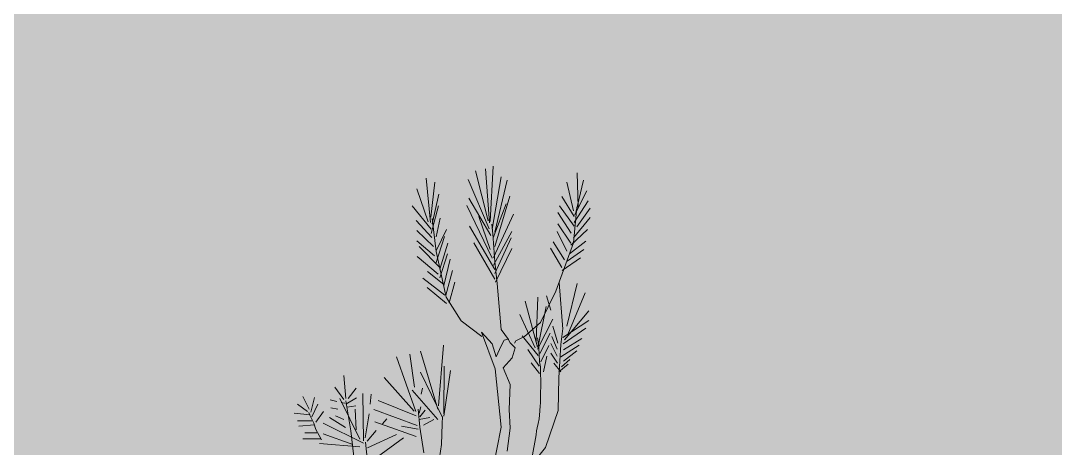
# Model space of a CAD drawing. Header units: millimetres. Extents: x 3779 to 7711, y 1445 to 3132.
# Drawn here: x 3967.934 to 3968.723, y 1452.307 to 1452.633 of the extents above; entities that cross this region are included whole.
import ezdxf

# ---------------------------------------------------------------- set-up
doc = ezdxf.new("R2010")
doc.units = ezdxf.units.MM
doc.layers.add('TEXTURAS', color=35, linetype='Continuous', lineweight=5)
doc.layers.add('VEJETACION', color=3, linetype='Continuous', lineweight=9)

# ---------------------------------------------------------------- blocks, each defined once
blk = doc.blocks.new('5')
for p, q in [((0.0806, 1.2394), (0.0605, 1.3188)), ((0.0827, 1.2363), (0.0763, 1.3219)), ((0.0835, 1.2386), (0.0885, 1.3265)), ((0.2234, 1.261), (0.2219, 1.3157)), ((-0.0112, 1.2371), (-0.0177, 1.3072)), ((-0.0105, 1.2455), (-0.0041, 1.3011)), ((0.082, 1.227), (0.049, 1.3049)), ((0.0871, 1.2263), (0.1014, 1.3095)), ((0.0914, 1.2216), (0.1107, 1.3041)), ((0.2162, 1.2556), (0.2054, 1.3011)), ((0.2198, 1.2525), (0.232, 1.3041)), ((-0.0148, 1.2378), (-0.0328, 1.2903)), ((-0.0084, 1.2347), (0.0024, 1.2818)), ((0.2176, 1.2486), (0.237, 1.2872)), ((0.0849, 1.2162), (0.0497, 1.2756)), ((0.0885, 1.2124), (0.1093, 1.2664)), ((0.0914, 1.1985), (0.115, 1.2787)), ((0.2169, 1.2463), (0.1975, 1.2779)), ((0.2169, 1.2371), (0.2391, 1.271)), ((-0.0098, 1.2263), (-0.0399, 1.2633)), ((-0.0098, 1.2193), (0.0017, 1.2633)), ((0.0871, 1.18), (0.0469, 1.264)), ((0.0892, 1.1815), (0.1208, 1.2502)), ((0.2126, 1.2201), (0.1911, 1.2525)), ((0.2169, 1.2309), (0.1939, 1.2633)), ((0.2162, 1.2047), (0.2212, 1.261)), ((0.2212, 1.2301), (0.2427, 1.2594)), ((-0.0091, 1.2132), (-0.0335, 1.2401)), ((-0.0019, 1.1908), (-0.0084, 1.2432)), ((-0.0019, 1.2139), (0.0046, 1.244)), ((0.0835, 1.1939), (0.0655, 1.2463)), ((0.0878, 1.2186), (0.0863, 1.234)), ((0.2119, 1.2039), (0.1911, 1.2347)), ((0.2162, 1.2124), (0.2427, 1.2448)), ((-0.0062, 1.1985), (-0.0328, 1.224)), ((-0.0012, 1.1931), (0.0146, 1.2255)), ((0.0914, 1.1623), (0.0512, 1.2309)), ((0.0914, 1.1746), (0.0878, 1.2186)), ((0.0892, 1.1692), (0.1179, 1.2224)), ((0.2054, 1.1916), (0.1903, 1.2224)), ((0.2119, 1.2008), (0.2384, 1.2255)), ((-0.0048, 1.1839), (-0.0328, 1.2078)), ((-0.0026, 1.1715), (0.011, 1.2147)), ((0.0038, 1.163), (0.0167, 1.2039)), ((0.0914, 1.1468), (0.0576, 1.2047)), ((0.0914, 1.1561), (0.1172, 1.2124)), ((0.2018, 1.1777), (0.1839, 1.2062)), ((0.1882, 1.1276), (0.2162, 1.2047)), ((0.2097, 1.1869), (0.2355, 1.207)), ((0.001, 1.1546), (-0.032, 1.1831)), ((0.0038, 1.1654), (-0.0292, 1.1985)), ((0.0139, 1.1183), (-0.0019, 1.1908)), ((0.0038, 1.1492), (0.016, 1.1869)), ((0.0921, 1.1422), (0.1179, 1.1954)), ((0.1975, 1.1654), (0.1796, 1.1962)), ((0.2061, 1.1754), (0.2327, 1.1939)), ((0.0103, 1.1368), (0.0203, 1.1785)), ((0.0949, 1.1399), (0.0914, 1.1746)), ((0.1982, 1.1607), (0.2269, 1.1808)), ((0.0103, 1.1384), (-0.0155, 1.1592)), ((0.0132, 1.1214), (0.0239, 1.1607)), ((0.0117, 1.1214), (-0.0234, 1.1484)), ((0.0146, 1.1083), (-0.0163, 1.1338)), ((0.0189, 1.1091), (0.0275, 1.1422)), ((0.1014, 1.0667), (0.0949, 1.1399)), ((0.199, 1.0674), (0.1932, 1.1415)), ((0.2054, 1.0721), (0.2219, 1.1399)), ((0.0376, 1.0805), (0.0139, 1.1183)), ((0.1566, 1.0482), (0.1595, 1.1183)), ((0.1638, 1.0782), (0.1882, 1.1276)), ((0.1803, 1.0975), (0.1731, 1.1206)), ((0.2069, 1.059), (0.2348, 1.1253)), ((0.1588, 1.0389), (0.1394, 1.1122)), ((0.1602, 1.0405), (0.1724, 1.1037)), ((0.1552, 1.0381), (0.1308, 1.0906)), ((0.2018, 1.0505), (0.2406, 1.0967)), ((0.0706, 1.0559), (0.0376, 1.0805)), ((0.138, 1.0559), (0.1638, 1.0782)), ((0.1588, 1.0358), (0.1832, 1.0836)), ((0.1911, 1.0451), (0.1832, 1.0721)), ((0.196, 1.0433), (0.1989, 1.0687)), ((0.199, 1.0543), (0.2406, 1.0813)), ((0.1997, 1.0443), (0.2355, 1.069)), ((0.0918, 1.0046), (0.0699, 1.0629)), ((0.0699, 1.0629), (0.0871, 1.044)), ((0.1129, 1.0512), (0.1014, 1.0667)), ((0.106, 1.0502), (0.1123, 1.0518)), ((0.1123, 1.0518), (0.1155, 1.0456)), ((0.1244, 1.0489), (0.138, 1.0559)), ((0.16, 1.0258), (0.1344, 1.0568)), ((0.1592, 1.051), (0.1588, 1.0538)), ((0.1627, 1.0288), (0.1788, 1.0611)), ((0.1899, 1.0359), (0.1818, 1.0557)), ((0.2004, 1.0346), (0.2292, 1.0527)), ((0.0016, 0.9459), (0.0095, 1.0423)), ((0.0871, 1.044), (0.0934, 1.0235)), ((0.0934, 1.0235), (0.1013, 1.0408)), ((0.1013, 1.0408), (0.106, 1.0502)), ((0.1155, 1.0456), (0.1233, 1.0376)), ((0.1233, 1.0376), (0.1185, 1.0219)), ((0.1222, 1.0451), (0.1244, 1.0489)), ((0.1617, 1.0087), (0.1436, 1.0352)), ((0.1605, 1.0423), (0.1592, 1.051)), ((0.1609, 1.0368), (0.1605, 1.0423)), ((0.1618, 1.0281), (0.1609, 1.0368)), ((0.1644, 1.0157), (0.1768, 1.0416)), ((0.1899, 1.0248), (0.1799, 1.0447)), ((0.1925, 0.9901), (0.196, 1.0433)), ((0.1957, 1.0238), (0.2252, 1.0423)), ((-0.0342, 0.9367), (-0.0651, 1.0238)), ((-0.0364, 0.9752), (-0.0436, 1.0276)), ((0.0009, 0.9405), (-0.0271, 1.0323)), ((0.1185, 1.0219), (0.1044, 1.0062)), ((0.1622, 1.0157), (0.1618, 1.0281)), ((0.1684, 1), (0.1738, 1.0248)), ((0.1906, 1.0137), (0.1799, 1.0295)), ((0.197, 1.0077), (0.2104, 1.0195)), ((0.2, 1.0168), (0.2212, 1.0332)), ((0.01, 0.9333), (0.0107, 1.0089)), ((0.01, 0.9295), (0.0207, 1.0019)), ((0.1013, 0.9118), (0.0918, 1.0046)), ((0.1044, 1.0062), (0.1155, 0.9794)), ((0.162, 0.9973), (0.1486, 1.0141)), ((0.1635, 1.0075), (0.1622, 1.0157)), ((0.1639, 0.9974), (0.1635, 1.0075)), ((0.196, 1), (0.1849, 1.0134)), ((0.1929, 1), (0.2074, 1.012)), ((-0.1454, 0.9575), (-0.1483, 0.9937)), ((-0.0371, 0.9374), (-0.0845, 0.9906)), ((0.0081, 0.9274), (-0.0271, 0.9991)), ((0.1643, 0.985), (0.1639, 0.9974)), ((0.1917, 0.9384), (0.1925, 0.9901)), ((-0.1483, 0.9559), (-0.1626, 0.9752)), ((-0.1418, 0.9575), (-0.1289, 0.9737)), ((0.0009, 0.9243), (-0.04, 0.9706)), ((-0.0256, 0.9644), (-0.0235, 0.9737)), ((0.1155, 0.9794), (0.1139, 0.94)), ((0.1639, 0.9671), (0.1643, 0.9763)), ((0.1643, 0.9763), (0.1643, 0.985)), ((-0.2035, 0.9405), (-0.2136, 0.9606)), ((-0.2007, 0.9359), (-0.1949, 0.959)), ((-0.1598, 0.9528), (-0.1705, 0.9552)), ((-0.1232, 0.8927), (-0.1548, 0.9575)), ((-0.1454, 0.9482), (-0.1282, 0.9582)), ((-0.1375, 0.9058), (-0.1454, 0.9536)), ((-0.1175, 0.8904), (-0.1182, 0.9652)), ((-0.1067, 0.9482), (-0.1053, 0.9644)), ((-0.0335, 0.9297), (-0.0938, 0.9544)), ((0.1635, 0.9506), (0.1639, 0.9671)), ((-0.2064, 0.9367), (-0.2222, 0.9482)), ((-0.1992, 0.9282), (-0.1899, 0.9482)), ((-0.1928, 0.9197), (-0.1806, 0.9367)), ((-0.1583, 0.9405), (-0.1691, 0.9428)), ((-0.1469, 0.9498), (-0.1526, 0.9513)), ((-0.1433, 0.9436), (-0.1296, 0.9459)), ((-0.1289, 0.9074), (-0.1304, 0.9405)), ((-0.0321, 0.9143), (-0.101, 0.9397)), ((-0.0278, 0.912), (-0.0306, 0.9405)), ((-0.0292, 0.9343), (-0.0264, 0.9444)), ((-0.0278, 0.9282), (-0.0192, 0.939)), ((0.1139, 0.94), (0.1155, 0.9102)), ((0.1622, 0.9309), (0.163, 0.9451)), ((0.163, 0.9451), (0.1635, 0.9506)), ((0.1717, 0.8798), (0.1917, 0.9384)), ((-0.2021, 0.9313), (-0.2272, 0.9343)), ((-0.1992, 0.922), (-0.2222, 0.922)), ((-0.2028, 0.932), (-0.2042, 0.9351)), ((-0.1964, 0.9181), (-0.2028, 0.932)), ((-0.1461, 0.9112), (-0.1712, 0.9274)), ((-0.1483, 0.9243), (-0.1619, 0.9297)), ((-0.1146, 0.895), (-0.1081, 0.9328)), ((-0.0335, 0.8973), (-0.0995, 0.9205)), ((-0.0873, 0.9174), (-0.0802, 0.9251)), ((-0.0292, 0.9243), (-0.012, 0.9274)), ((-0.022, 0.9151), (-0.0055, 0.9243)), ((0.0074, 0.9174), (0.0081, 0.9289)), ((0.1601, 0.9176), (0.1613, 0.925)), ((0.1613, 0.925), (0.1622, 0.9309)), ((-0.1949, 0.9158), (-0.22, 0.9135)), ((-0.1928, 0.9081), (-0.1964, 0.9181)), ((-0.1878, 0.8989), (-0.1928, 0.9081)), ((-0.1175, 0.8865), (-0.1813, 0.9181)), ((-0.1275, 0.8187), (-0.1375, 0.9058)), ((-0.1117, 0.8896), (-0.0974, 0.9066)), ((-0.0306, 0.9089), (-0.0572, 0.9135)), ((-0.0213, 0.8711), (-0.0278, 0.912)), ((0.0067, 0.8842), (0.0074, 0.9174)), ((0.0856, 0.8331), (0.1013, 0.9118)), ((0.1155, 0.9102), (0.1107, 0.874)), ((0.1567, 0.8997), (0.1571, 0.9062)), ((0.1571, 0.9062), (0.1584, 0.9107)), ((0.1584, 0.9107), (0.1601, 0.9176)), ((-0.1856, 0.8935), (-0.2136, 0.8935)), ((-0.1913, 0.9027), (-0.2107, 0.9027)), ((-0.1842, 0.8919), (-0.1878, 0.8989)), ((-0.134, 0.8842), (-0.1813, 0.9012)), ((-0.1088, 0.8357), (-0.1139, 0.8881)), ((-0.111, 0.8788), (-0.0651, 0.9004)), ((-0.1088, 0.8549), (-0.0536, 0.895)), ((0.1567, 0.8997), (0.1497, 0.8623)), ((0.1562, 0.897), (0.1567, 0.8997)), ((-0.1232, 0.8804), (-0.187, 0.8858)), ((-0.0034, 0.8202), (0.0067, 0.8842)), ((0.1544, 0.8582), (0.1717, 0.8798))]:
    blk.add_line(p, q)
blk = doc.blocks.new('KJKHJK')
at = {"layer": 'VEJETACION', "linetype": 'Continuous', "xscale": 0.599999999999909, "yscale": 0.599999999999909, "zscale": 0.599999999999909}
blk.add_blockref('5', (1136.25456, 439.16233), dxfattribs=at)

msp = doc.modelspace()

# ---------------------------------------------------------------- hatches: boundary and pattern name
at = {"layer": 'TEXTURAS'}
h = msp.add_hatch(dxfattribs=at)
h.set_pattern_fill('DOTS', color=256, scale=0.015)
h.set_pattern_definition([(0, (-5.591012, 26.350948), (0.01190625, 0.0238125), [0, -0.0238125])])
h.paths.add_polyline_path([(3967.3498, 1453.02487), (3967.3498, 1452.02487), (3969.3498, 1452.02487), (3969.3498, 1453.02487)])
h.paths.add_polyline_path([(3969.3498, 1454.62487), (3969.3498, 1455.82487), (3967.3498, 1455.82487), (3967.3498, 1454.62487)])
h.paths.add_polyline_path([(3969.3498, 1457.12487), (3969.3498, 1458.72487), (3967.3498, 1458.72487), (3967.3498, 1457.12487)])

# ---------------------------------------------------------------- block references
at = {"layer": 'VEJETACION', "linetype": 'Continuous', "xscale": 0.8, "yscale": 0.8, "zscale": 0.8}
msp.add_blockref('KJKHJK', (3059.24809, 1100.55583), dxfattribs=at)

doc.saveas('drawing.dxf')
